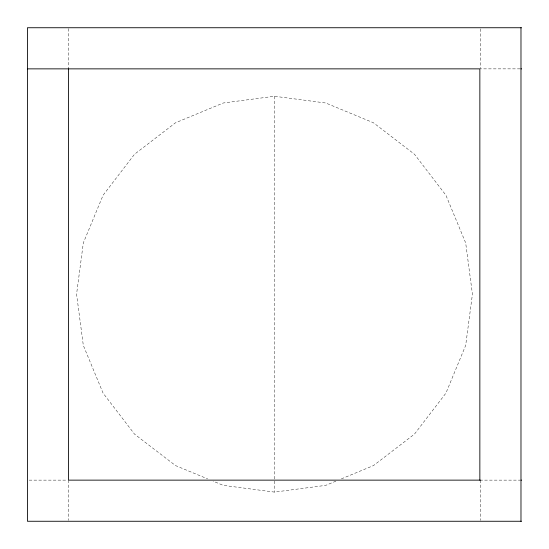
<?xml version="1.0" encoding="UTF-8"?>
<svg xmlns="http://www.w3.org/2000/svg" width="549" height="549" viewBox="0 0 549 549"><rect width="100%" height="100%" fill="white"/><g stroke="black" fill="none" stroke-linecap="round" stroke-linejoin="round"><path stroke-width="0.41" stroke-dasharray="2.75 2.06" d="M335.899 481.15L325.729 485.364L274.5 492.103L223.271 485.364L213.101 481.15M341.375 478.879L373.464 465.586L414.454 434.135L445.912 393.146L465.682 345.403L472.428 294.182L465.682 242.953L445.912 195.218L414.454 154.228L373.464 122.77L325.729 102.999L274.5 96.253L223.271 102.999L175.536 122.77L134.546 154.228L103.088 195.218L83.318 242.953L76.572 294.182L83.318 345.403L103.088 393.146L134.546 434.135L175.536 465.586L207.625 478.879M520.136 68.865L480.423 68.865L480.423 28.596M29.166 480.135L66.861 480.135M479.853 480.135L520.136 480.135M480.423 480.135L480.423 520.404M274.5 96.253L274.5 492.103M68.577 28.596L68.577 68.865M68.577 480.135L68.577 520.404"/><path stroke-width="0.82" d="M521.55 27.738L27.45 27.738L27.45 521.262L521.55 521.262M27.45 68.865L479.853 68.865L479.853 480.135M520.98 68.865L521.55 68.865M480.423 480.135L68.577 480.135L68.577 68.865M520.98 480.135L521.55 480.135M520.98 27.738L520.98 521.262"/></g></svg>
